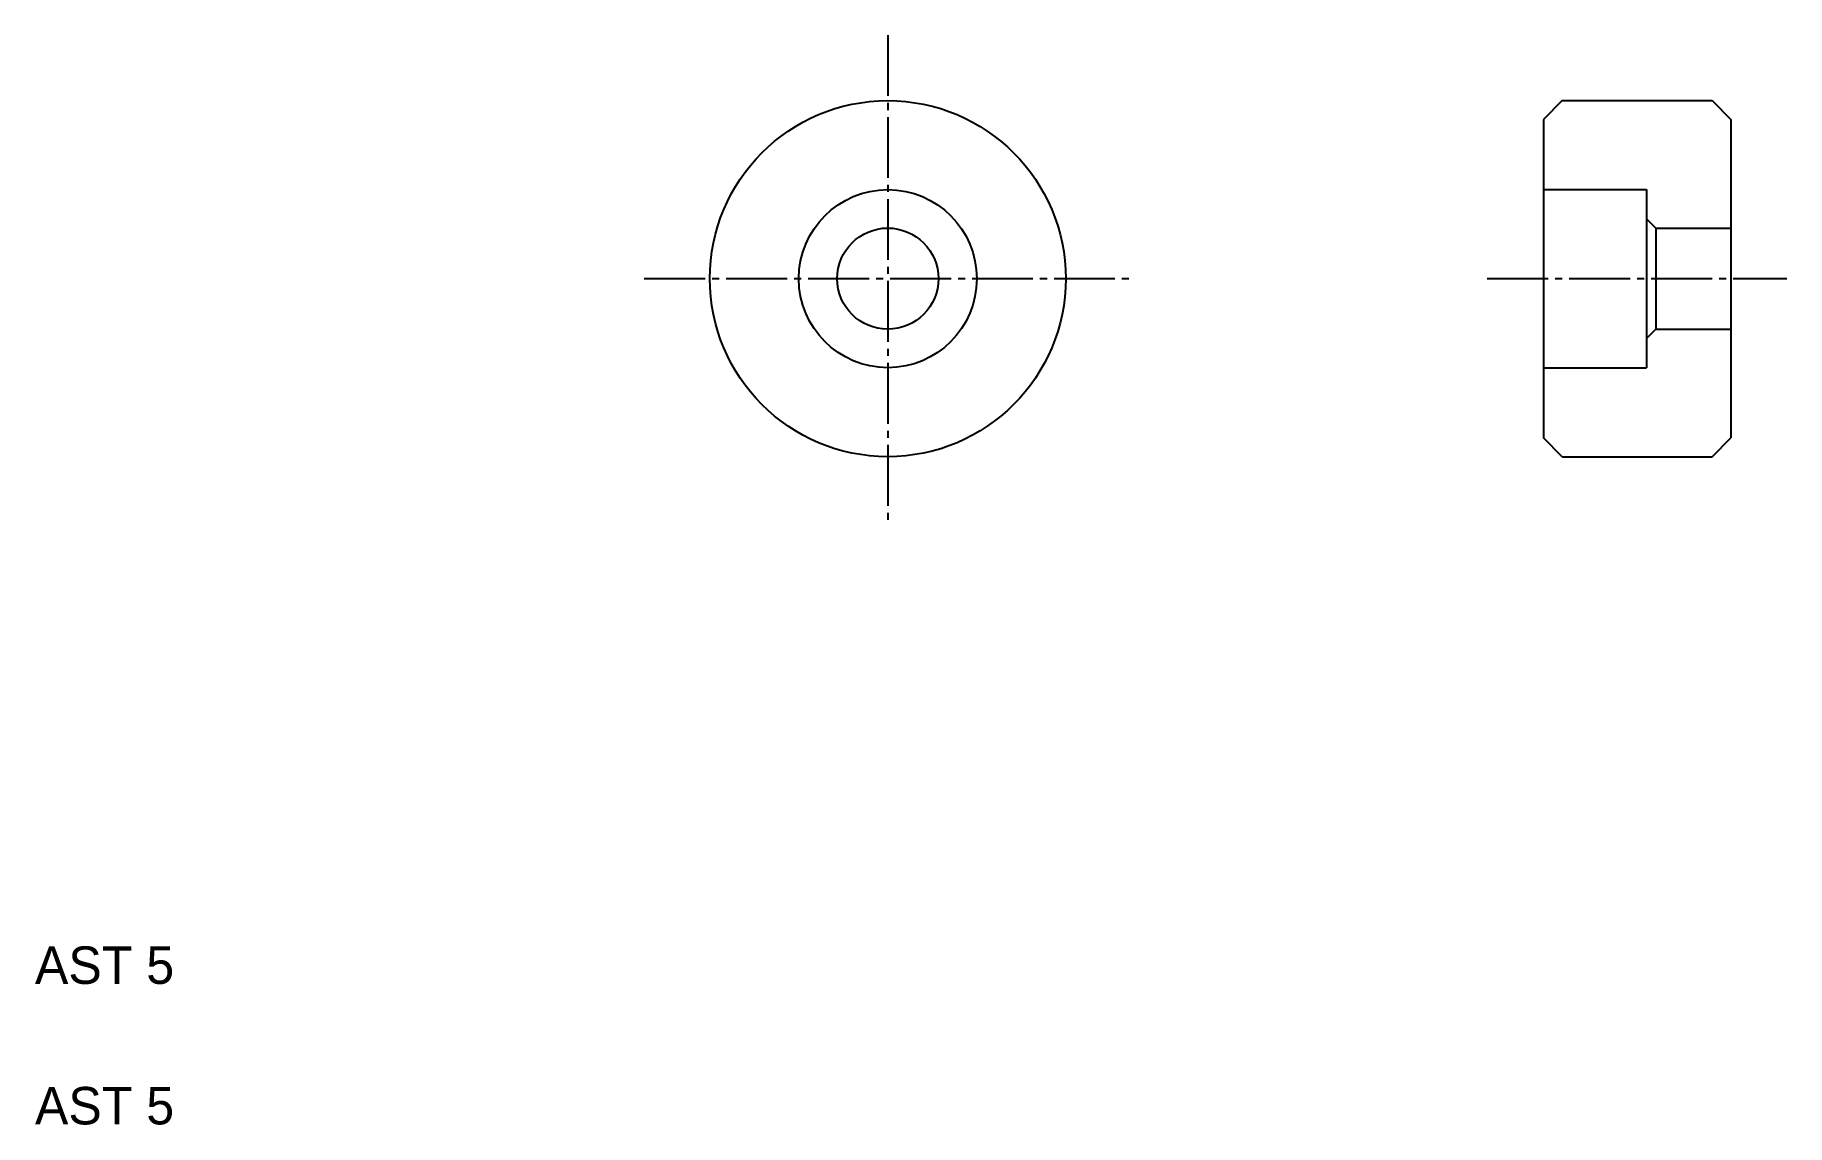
# Model space of a CAD drawing. Extents: x 5 to 98.5, y 5 to 63.1.
import ezdxf

# ---------------------------------------------------------------- set-up
doc = ezdxf.new("R2010")
doc.units = 0
doc.header["$LTSCALE"] = 0.25
doc.linetypes.add('CENTER', pattern=[17.5, 13, -1.5, 1.5, -1.5])
doc.layers.get('0').update_dxf_attribs({"linetype": 'CONTINUOUS'})
doc.layers.add('CENTER', color=1, linetype='CENTER')

msp = doc.modelspace()

# ---------------------------------------------------------------- linework, layer by layer
for p, q in [((86.528, 59.633), (85.528, 58.633)), ((86.528, 59.633), (94.528, 59.633)), ((94.528, 59.633), (95.528, 58.633)), ((85.528, 58.633), (85.528, 41.633)), ((95.528, 58.633), (95.528, 41.633)), ((85.528, 54.883), (91.028, 54.883)), ((85.528, 54.383), (85.528, 54.383)), ((91.028, 54.883), (91.028, 45.383)), ((91.028, 53.333), (91.528, 52.833)), ((91.528, 52.833), (91.528, 47.433)), ((91.528, 52.833), (95.528, 52.833)), ((85.528, 50.133), (85.528, 50.133)), ((91.028, 46.933), (91.528, 47.433)), ((91.528, 47.433), (95.528, 47.433)), ((85.528, 45.383), (91.028, 45.383)), ((86.528, 40.633), (85.528, 41.633)), ((94.528, 40.633), (95.528, 41.633)), ((86.528, 40.633), (94.528, 40.633))]:
    msp.add_line(p, q)
for radius in [9.5, 4.75, 2.7]:
    msp.add_circle((50.528, 50.133), radius)
at = {"layer": 'CENTER', "color": 1, "linetype": 'CENTER'}
for p, q in [((50.528, 63.133), (50.528, 37.133)), ((37.528, 50.133), (63.528, 50.133)), ((82.528, 50.133), (98.528, 50.133))]:
    msp.add_line(p, q, dxfattribs=at)

# ---------------------------------------------------------------- texts
for p in [(5, 12.5), (5, 5)]:
    msp.add_text('AST 5', height=2).set_placement(p)

doc.saveas('drawing.dxf')
